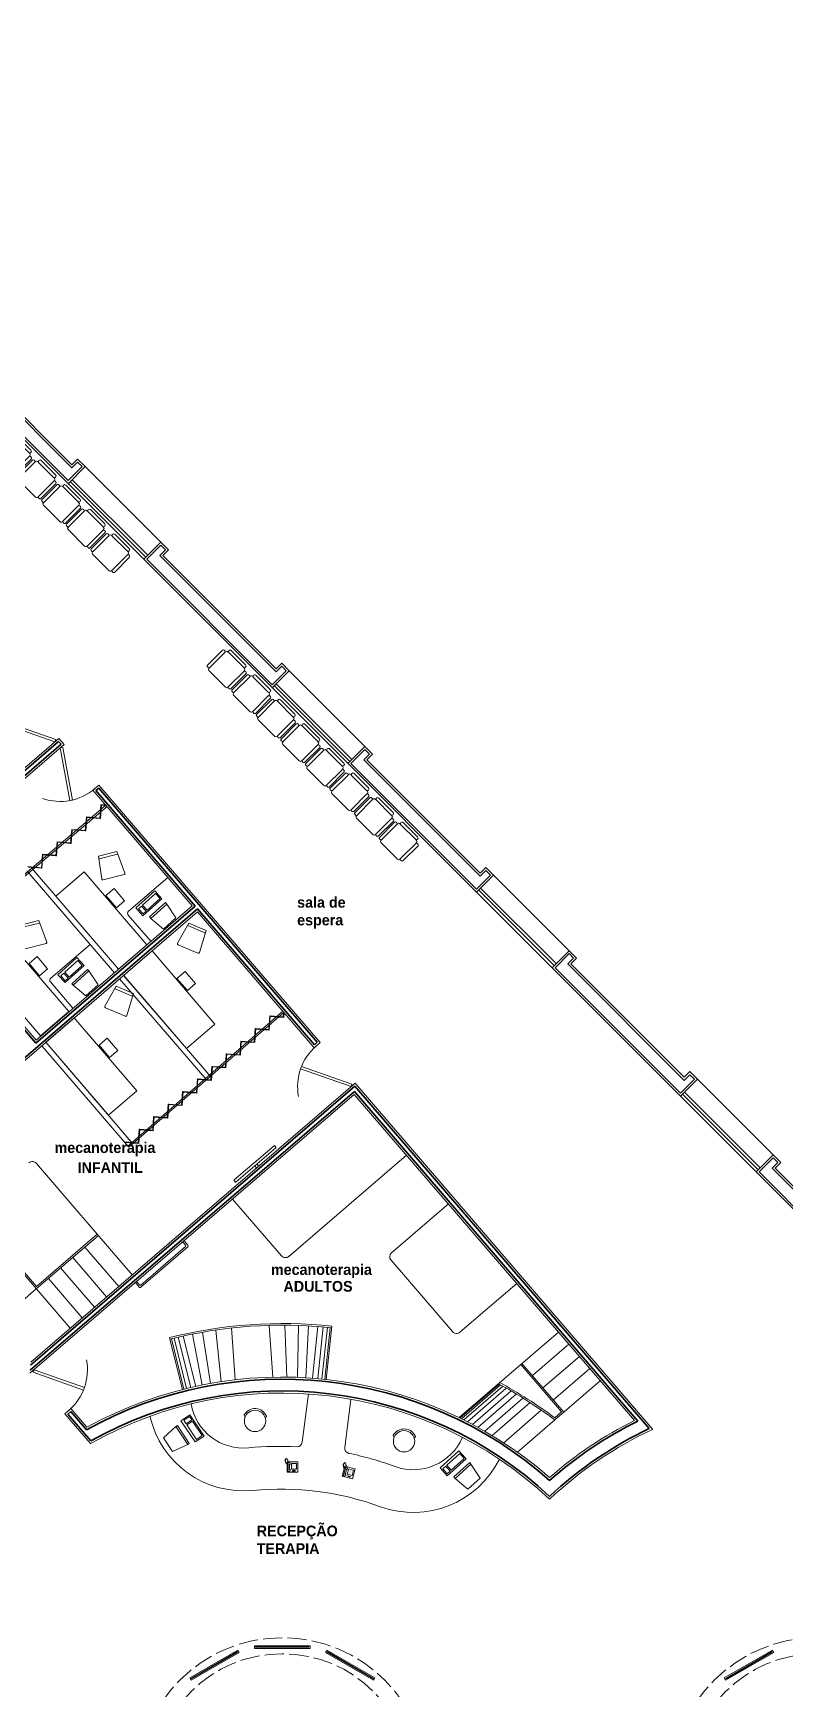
# Model space of a CAD drawing. Header units: millimetres. Extents: x 204 to 540, y 123 to 306.
# Drawn here: x 225.13 to 239.19, y 149.52 to 180.48 of the extents above; entities that cross this region are included whole.
import ezdxf

# ---------------------------------------------------------------- set-up
doc = ezdxf.new("R2010")
doc.units = ezdxf.units.MM
doc.header["$LTSCALE"] = 0.03
doc.linetypes.add('ACAD_ISO02W100', pattern=[15, 12, -3])
for name, color, linetype, lineweight in [('butacas', 33, 'Continuous', 0), ('Detalles de pisos', 40, 'Continuous', 0), ('Muebles', 200, 'Continuous', 0), ('mueblesmadera', 42, 'Continuous', 0), ('Muro carga', 150, 'Continuous', 35), ('Muros', 254, 'Continuous', 0), ('Proyeccion Trabes', 7, 'ACAD_ISO02W100', 0), ('Puertas', 22, 'Continuous', 0), ('sillonlobbie', 202, 'Continuous', 0), ('Ventanas', 121, 'Continuous', 0)]:
    doc.layers.add(name, color=color, linetype=linetype, lineweight=lineweight)
doc.styles.get("Standard").update_dxf_attribs({"font": ''})
doc.styles.get('Standard').set_extended_font_data('Copperplate Gothic Bold', bold=True)

# ---------------------------------------------------------------- blocks, each defined once
blk = doc.blocks.new('RECTANG')
for p, q in [((1, 1), (0, 1)), ((0, 1), (0, 0)), ((1, 0), (1, 1)), ((0, 0), (1, 0))]:
    blk.add_line(p, q)
blk = doc.blocks.new('KEYBOARD', base_point=(60, 294))
for p, xscale, yscale, zscale in [((60, 294), 19, 8, 19), ((61, 295), 13, 5, 13), ((75, 295), 3, 5, 3)]:
    blk.add_blockref('RECTANG', p, dxfattribs=dict(xscale=xscale, yscale=yscale, zscale=zscale))
blk = doc.blocks.new('FNPHONE')
for p, q in [((-9.102528, 0.223208), (-9.702528, 0.023208)), ((-8.902528, 0.623208), (-9.502528, 0.423208)), ((-8.702528, 1.023208), (-9.302528, 0.823208)), ((-8.502528, 1.423208), (-9.102528, 1.223208)), ((-8.302528, 1.823208), (-8.902528, 1.623208)), ((-7.14169, 0.561087), (-7.502528, -0.576792)), ((-7.287295, 6.539472), (-7.287295, 1.539472)), ((-6.287295, 6.539472), (-6.287295, 1.539472)), ((-3.872666, 4.847341), (-3.872666, 4.847341)), ((-3.872666, 3.909841), (-3.872666, 3.909841)), ((-3.872666, 2.972341), (-3.872666, 2.972341)), ((-3.872666, 2.034841), (-3.872666, 2.034841)), ((-2.935166, 4.847341), (-2.935166, 4.847341)), ((-2.935166, 3.909841), (-2.935166, 3.909841)), ((-2.935166, 2.972341), (-2.935166, 2.972341)), ((-2.935166, 2.034841), (-2.935166, 2.034841)), ((-1.997666, 4.847341), (-1.997666, 4.847341)), ((-1.997666, 3.909841), (-1.997666, 3.909841)), ((-1.997666, 2.972341), (-1.997666, 2.972341)), ((-1.997666, 2.034841), (-1.997666, 2.034841)), ((-9.302528, -0.176792), (-9.902528, -0.376792)), ((-9.302528, -0.576792), (-9.902528, -0.776792)), ((-9.302528, -0.976792), (-9.902528, -1.176792)), ((-9.302528, -1.376792), (-9.902528, -1.576792)), ((-9.102528, -1.776792), (-9.702528, -1.976792)), ((-8.902528, -2.176792), (-9.502528, -2.376792)), ((-8.431886, -2.461597), (-9.031886, -2.661597)), ((-7.902528, -1.976792), (-8.502528, -2.176792)), ((-7.702528, -1.576792), (-8.302528, -1.776792)), ((-7.502528, -1.176792), (-8.102528, -1.376792)), ((-7.302528, -0.776792), (-7.902528, -0.976792))]:
    blk.add_line(p, q)
for centre, start, end in [((-6.787295, 6.539472), 298.491464, 241.508536), ((-6.787295, 1.539472), 118.491464, 61.508536)]:
    blk.add_arc(centre, 1.048157, start, end)
for p, xscale, yscale, zscale in [((-8.205282, 0), 8.205282, 8.104073, 8.205282), ((-4.810166, 1.253591), 3.75, 4.375, 3.75), ((-4.028916, 6.722341), 2.03125, 0.46875, 2.03125)]:
    blk.add_blockref('RECTANG', p, dxfattribs=dict(xscale=xscale, yscale=yscale, zscale=zscale))
blk = doc.blocks.new('A$C43936B37')
at = {"layer": 'butacas'}
for p, q in [((0, 0.11), (0, 0.51)), ((0.02, 0.53), (0.04, 0.53)), ((0.06, 0.51), (0.06, 0.53)), ((0.06, 0.11), (0.06, 0.51)), ((0.09, 0.56), (0.53, 0.56)), ((0.56, 0.51), (0.56, 0.53)), ((0.56, 0.51), (0.56, 0.11)), ((0.58, 0.53), (0.6, 0.53)), ((0.62, 0.51), (0.62, 0.11)), ((0.65, 0.11), (0.65, 0.51)), ((0.67, 0.53), (0.69, 0.53)), ((0.71, 0.51), (0.71, 0.53)), ((0.71, 0.11), (0.71, 0.51)), ((0.74, 0.56), (1.18, 0.56)), ((1.21, 0.51), (1.21, 0.53)), ((1.21, 0.51), (1.21, 0.11)), ((1.23, 0.53), (1.25, 0.53)), ((1.27, 0.51), (1.27, 0.11)), ((1.3, 0.11), (1.3, 0.51)), ((1.32, 0.53), (1.34, 0.53)), ((1.36, 0.51), (1.36, 0.53)), ((1.36, 0.11), (1.36, 0.51)), ((1.39, 0.56), (1.83, 0.56)), ((1.86, 0.51), (1.86, 0.53)), ((1.86, 0.51), (1.86, 0.11)), ((1.88, 0.53), (1.9, 0.53)), ((1.92, 0.51), (1.92, 0.11)), ((1.95, 0.11), (1.95, 0.51)), ((1.97, 0.53), (1.99, 0.53)), ((2.01, 0.51), (2.01, 0.53)), ((2.01, 0.11), (2.01, 0.51)), ((2.04, 0.56), (2.48, 0.56)), ((2.51, 0.51), (2.51, 0.53)), ((2.51, 0.51), (2.51, 0.11)), ((2.53, 0.53), (2.55, 0.53)), ((2.57, 0.51), (2.57, 0.11)), ((2.6, 0.11), (2.6, 0.51)), ((2.62, 0.53), (2.64, 0.53)), ((2.66, 0.51), (2.66, 0.53)), ((2.66, 0.11), (2.66, 0.51)), ((2.69, 0.56), (3.13, 0.56)), ((3.16, 0.51), (3.16, 0.53)), ((3.16, 0.51), (3.16, 0.11)), ((3.18, 0.53), (3.2, 0.53)), ((3.22, 0.51), (3.22, 0.11)), ((3.25, 0.11), (3.25, 0.51)), ((3.27, 0.53), (3.29, 0.53)), ((3.31, 0.51), (3.31, 0.53)), ((3.31, 0.11), (3.31, 0.51)), ((3.34, 0.56), (3.78, 0.56)), ((3.81, 0.51), (3.81, 0.53)), ((3.81, 0.51), (3.81, 0.11)), ((3.83, 0.53), (3.85, 0.53)), ((3.87, 0.51), (3.87, 0.11)), ((3.9, 0.11), (3.9, 0.51)), ((3.92, 0.53), (3.94, 0.53)), ((3.96, 0.51), (3.96, 0.53)), ((3.96, 0.11), (3.96, 0.51)), ((3.99, 0.56), (4.43, 0.56)), ((4.46, 0.51), (4.46, 0.53)), ((4.46, 0.51), (4.46, 0.11)), ((4.48, 0.53), (4.5, 0.53)), ((4.52, 0.51), (4.52, 0.11)), ((4.55, 0.11), (4.55, 0.51)), ((4.57, 0.53), (4.59, 0.53)), ((4.61, 0.51), (4.61, 0.53)), ((4.61, 0.11), (4.61, 0.51)), ((4.64, 0.56), (5.08, 0.56)), ((5.11, 0.51), (5.11, 0.53)), ((5.11, 0.51), (5.11, 0.11)), ((5.13, 0.53), (5.15, 0.53)), ((5.17, 0.51), (5.17, 0.11)), ((0.02, 0.09), (0.04, 0.09)), ((0.06, 0.09), (0.06, 0.11)), ((0.09, 0.06), (0.12, 0.06)), ((0.09, 0.03), (0.09, 0.03)), ((0.5, 0.06), (0.12, 0.06)), ((0.5, 0.06), (0.53, 0.06)), ((0.53, 0.03), (0.53, 0.03)), ((0.56, 0.09), (0.56, 0.11)), ((0.58, 0.09), (0.6, 0.09)), ((0.67, 0.09), (0.69, 0.09)), ((0.71, 0.09), (0.71, 0.11)), ((0.74, 0.06), (0.77, 0.06)), ((0.74, 0.03), (0.74, 0.03)), ((1.15, 0.06), (0.77, 0.06)), ((1.15, 0.06), (1.18, 0.06)), ((1.18, 0.03), (1.18, 0.03)), ((1.21, 0.09), (1.21, 0.11)), ((1.23, 0.09), (1.25, 0.09)), ((1.32, 0.09), (1.34, 0.09)), ((1.36, 0.09), (1.36, 0.11)), ((1.39, 0.06), (1.42, 0.06)), ((1.39, 0.03), (1.39, 0.03)), ((1.8, 0.06), (1.42, 0.06)), ((1.8, 0.06), (1.83, 0.06)), ((1.83, 0.03), (1.83, 0.03)), ((1.86, 0.09), (1.86, 0.11)), ((1.88, 0.09), (1.9, 0.09)), ((1.97, 0.09), (1.99, 0.09)), ((2.01, 0.09), (2.01, 0.11)), ((2.04, 0.06), (2.07, 0.06)), ((2.04, 0.03), (2.04, 0.03)), ((2.45, 0.06), (2.07, 0.06)), ((2.45, 0.06), (2.48, 0.06)), ((2.48, 0.03), (2.48, 0.03)), ((2.51, 0.09), (2.51, 0.11)), ((2.53, 0.09), (2.55, 0.09)), ((2.62, 0.09), (2.64, 0.09)), ((2.66, 0.09), (2.66, 0.11)), ((2.69, 0.06), (2.72, 0.06)), ((2.69, 0.03), (2.69, 0.03)), ((3.1, 0.06), (2.72, 0.06)), ((3.1, 0.06), (3.13, 0.06)), ((3.13, 0.03), (3.13, 0.03)), ((3.16, 0.09), (3.16, 0.11)), ((3.18, 0.09), (3.2, 0.09)), ((3.27, 0.09), (3.29, 0.09)), ((3.31, 0.09), (3.31, 0.11)), ((3.34, 0.06), (3.37, 0.06)), ((3.34, 0.03), (3.34, 0.03)), ((3.75, 0.06), (3.37, 0.06)), ((3.75, 0.06), (3.78, 0.06)), ((3.78, 0.03), (3.78, 0.03)), ((3.81, 0.09), (3.81, 0.11)), ((3.83, 0.09), (3.85, 0.09)), ((3.92, 0.09), (3.94, 0.09)), ((3.96, 0.09), (3.96, 0.11)), ((3.99, 0.06), (4.02, 0.06)), ((3.99, 0.03), (3.99, 0.03)), ((4.4, 0.06), (4.02, 0.06)), ((4.4, 0.06), (4.43, 0.06)), ((4.43, 0.03), (4.43, 0.03)), ((4.46, 0.09), (4.46, 0.11)), ((4.48, 0.09), (4.5, 0.09)), ((4.57, 0.09), (4.59, 0.09)), ((4.61, 0.09), (4.61, 0.11)), ((4.64, 0.06), (4.67, 0.06)), ((4.64, 0.03), (4.64, 0.03)), ((5.05, 0.06), (4.67, 0.06)), ((5.05, 0.06), (5.08, 0.06)), ((5.08, 0.03), (5.08, 0.03)), ((5.11, 0.09), (5.11, 0.11)), ((5.13, 0.09), (5.15, 0.09)), ((0.5, 0), (0.12, 0)), ((1.15, 0), (0.77, 0)), ((1.8, 0), (1.42, 0)), ((2.45, 0), (2.07, 0)), ((3.1, 0), (2.72, 0)), ((3.75, 0), (3.37, 0)), ((4.4, 0), (4.02, 0)), ((5.05, 0), (4.67, 0))]:
    blk.add_line(p, q, dxfattribs=at)
for centre, radius, start, end in [((0.02, 0.51), 0.02, 90, 180), ((0.04, 0.51), 0.02, 0, 90), ((0.09, 0.53), 0.03, 90, 180), ((0.53, 0.53), 0.03, 0, 90), ((0.58, 0.51), 0.02, 90, 180), ((0.6, 0.51), 0.02, 360, 90), ((0.67, 0.51), 0.02, 90, 180), ((0.69, 0.51), 0.02, 0, 90), ((0.74, 0.53), 0.03, 90, 180), ((1.18, 0.53), 0.03, 0, 90), ((1.23, 0.51), 0.02, 90, 180), ((1.25, 0.51), 0.02, 360, 90), ((1.32, 0.51), 0.02, 90, 180), ((1.34, 0.51), 0.02, 0, 90), ((1.39, 0.53), 0.03, 90, 180), ((1.83, 0.53), 0.03, 0, 90), ((1.88, 0.51), 0.02, 90, 180), ((1.9, 0.51), 0.02, 360, 90), ((1.97, 0.51), 0.02, 90, 180), ((1.99, 0.51), 0.02, 0, 90), ((2.04, 0.53), 0.03, 90, 180), ((2.48, 0.53), 0.03, 0, 90), ((2.53, 0.51), 0.02, 90, 180), ((2.55, 0.51), 0.02, 360, 90), ((2.62, 0.51), 0.02, 90, 180), ((2.64, 0.51), 0.02, 0, 90), ((2.69, 0.53), 0.03, 90, 180), ((3.13, 0.53), 0.03, 0, 90), ((3.18, 0.51), 0.02, 90, 180), ((3.2, 0.51), 0.02, 360, 90), ((3.27, 0.51), 0.02, 90, 180), ((3.29, 0.51), 0.02, 0, 90), ((3.34, 0.53), 0.03, 90, 180), ((3.78, 0.53), 0.03, 0, 90), ((3.83, 0.51), 0.02, 90, 180), ((3.85, 0.51), 0.02, 360, 90), ((3.92, 0.51), 0.02, 90, 180), ((3.94, 0.51), 0.02, 0, 90), ((3.99, 0.53), 0.03, 90, 180), ((4.43, 0.53), 0.03, 0, 90), ((4.48, 0.51), 0.02, 90, 180), ((4.5, 0.51), 0.02, 360, 90), ((4.57, 0.51), 0.02, 90, 180), ((4.59, 0.51), 0.02, 0, 90), ((4.64, 0.53), 0.03, 90, 180), ((5.08, 0.53), 0.03, 0, 90), ((5.13, 0.51), 0.02, 90, 180), ((5.15, 0.51), 0.02, 360, 90), ((0.02, 0.11), 0.02, 180, 270), ((0.04, 0.11), 0.02, 270, 0), ((0.09, 0.09), 0.03, 180, 270), ((0.12, 0.03), 0.03, 90, 180), ((0.12, 0.03), 0.03, 180, 270), ((0.5, 0.03), 0.03, 360, 90), ((0.5, 0.03), 0.03, 270, 0), ((0.53, 0.09), 0.03, 270, 0), ((0.58, 0.11), 0.02, 180, 270), ((0.6, 0.11), 0.02, 270, 360), ((0.67, 0.11), 0.02, 180, 270), ((0.69, 0.11), 0.02, 270, 0), ((0.74, 0.09), 0.03, 180, 270), ((0.77, 0.03), 0.03, 90, 180), ((0.77, 0.03), 0.03, 180, 270), ((1.15, 0.03), 0.03, 360, 90), ((1.15, 0.03), 0.03, 270, 0), ((1.18, 0.09), 0.03, 270, 0), ((1.23, 0.11), 0.02, 180, 270), ((1.25, 0.11), 0.02, 270, 360), ((1.32, 0.11), 0.02, 180, 270), ((1.34, 0.11), 0.02, 270, 0), ((1.39, 0.09), 0.03, 180, 270), ((1.42, 0.03), 0.03, 90, 180), ((1.42, 0.03), 0.03, 180, 270), ((1.8, 0.03), 0.03, 360, 90), ((1.8, 0.03), 0.03, 270, 0), ((1.83, 0.09), 0.03, 270, 0), ((1.88, 0.11), 0.02, 180, 270), ((1.9, 0.11), 0.02, 270, 360), ((1.97, 0.11), 0.02, 180, 270), ((1.99, 0.11), 0.02, 270, 0), ((2.04, 0.09), 0.03, 180, 270), ((2.07, 0.03), 0.03, 90, 180), ((2.07, 0.03), 0.03, 180, 270), ((2.45, 0.03), 0.03, 360, 90), ((2.45, 0.03), 0.03, 270, 0), ((2.48, 0.09), 0.03, 270, 0), ((2.53, 0.11), 0.02, 180, 270), ((2.55, 0.11), 0.02, 270, 360), ((2.62, 0.11), 0.02, 180, 270), ((2.64, 0.11), 0.02, 270, 0), ((2.69, 0.09), 0.03, 180, 270), ((2.72, 0.03), 0.03, 90, 180), ((2.72, 0.03), 0.03, 180, 270), ((3.1, 0.03), 0.03, 360, 90), ((3.1, 0.03), 0.03, 270, 0), ((3.13, 0.09), 0.03, 270, 0), ((3.18, 0.11), 0.02, 180, 270), ((3.2, 0.11), 0.02, 270, 360), ((3.27, 0.11), 0.02, 180, 270), ((3.29, 0.11), 0.02, 270, 0), ((3.34, 0.09), 0.03, 180, 270), ((3.37, 0.03), 0.03, 90, 180), ((3.37, 0.03), 0.03, 180, 270), ((3.75, 0.03), 0.03, 360, 90), ((3.75, 0.03), 0.03, 270, 0), ((3.78, 0.09), 0.03, 270, 0), ((3.83, 0.11), 0.02, 180, 270), ((3.85, 0.11), 0.02, 270, 360), ((3.92, 0.11), 0.02, 180, 270), ((3.94, 0.11), 0.02, 270, 0), ((3.99, 0.09), 0.03, 180, 270), ((4.02, 0.03), 0.03, 90, 180), ((4.02, 0.03), 0.03, 180, 270), ((4.4, 0.03), 0.03, 360, 90), ((4.4, 0.03), 0.03, 270, 0), ((4.43, 0.09), 0.03, 270, 0), ((4.48, 0.11), 0.02, 180, 270), ((4.5, 0.11), 0.02, 270, 360), ((4.57, 0.11), 0.02, 180, 270), ((4.59, 0.11), 0.02, 270, 0), ((4.64, 0.09), 0.03, 180, 270), ((4.67, 0.03), 0.03, 90, 180), ((4.67, 0.03), 0.03, 180, 270), ((5.05, 0.03), 0.03, 360, 90), ((5.05, 0.03), 0.03, 270, 0), ((5.08, 0.09), 0.03, 270, 0), ((5.13, 0.11), 0.02, 180, 270), ((5.15, 0.11), 0.02, 270, 360)]:
    blk.add_arc(centre, radius, start, end, dxfattribs=at)
blk = doc.blocks.new('A$C45897303')
for p, q in [((0, 0.02), (0, 0.425)), ((0.022, 0.445), (0.45, 0.398)), ((0.4, 0.048), (0.4, 0.398)), ((0.45, 0.048), (0.45, 0.398)), ((0.022, 0), (0.45, 0.048))]:
    blk.add_line(p, q)
for centre, start, end in [((0.02, 0.425), 83.6598, 180), ((0.02, 0.02), 180, 276.3402)]:
    blk.add_arc(centre, 0.02, start, end)
blk = doc.blocks.new('A$C26E91166')
at = {"layer": 'Muebles', "ltscale": 0.05}
for p, q in [((1.415, 0.718), (1.26, 0.845)), ((1.224, 0.486), (1.07, 0.613))]:
    blk.add_line(p, q, dxfattribs=at)
at = {"layer": 'sillonlobbie'}
for p, q in [((1.141, 1.836), (0, 0.444)), ((1.141, 1.836), (1.683, 1.392)), ((1.683, 1.392), (0.541, 0)), ((1.26, 0.845), (1.07, 0.613)), ((1.415, 0.718), (1.224, 0.486)), ((0, 0.444), (0.541, 0))]:
    blk.add_line(p, q, dxfattribs=at)

msp = doc.modelspace()

# ---------------------------------------------------------------- linework, layer by layer
at = {"layer": 'Detalles de pisos', "ltscale": 0.05}
for p, q in [((226.399, 166.057), (226.378, 165.795)), ((226.408, 166.047), (226.387, 165.794)), ((226.399, 166.057), (226.487, 166.05)), ((226.408, 166.047), (226.496, 166.039)), ((226.125, 165.825), (226.104, 165.563)), ((226.135, 165.815), (226.114, 165.562)), ((226.125, 165.825), (226.388, 165.804)), ((226.135, 165.815), (226.387, 165.794)), ((226.387, 165.794), (226.378, 165.795)), ((226.387, 165.794), (226.388, 165.804)), ((225.578, 165.361), (225.556, 165.099)), ((225.587, 165.351), (225.566, 165.098)), ((225.578, 165.361), (225.841, 165.34)), ((225.587, 165.351), (225.84, 165.33)), ((225.852, 165.593), (225.83, 165.331)), ((225.861, 165.583), (225.84, 165.33)), ((225.852, 165.593), (226.115, 165.572)), ((225.861, 165.583), (226.114, 165.562)), ((226.114, 165.562), (226.104, 165.563)), ((226.114, 165.562), (226.115, 165.572)), ((225.304, 165.129), (225.283, 164.867)), ((225.313, 165.119), (225.293, 164.866)), ((225.304, 165.129), (225.567, 165.108)), ((225.313, 165.119), (225.566, 165.098)), ((225.566, 165.098), (225.556, 165.099)), ((225.566, 165.098), (225.567, 165.108)), ((225.84, 165.33), (225.83, 165.331)), ((225.84, 165.33), (225.841, 165.34)), ((225.031, 164.897), (225.293, 164.876)), ((225.04, 164.887), (225.293, 164.866)), ((225.293, 164.866), (225.283, 164.867)), ((225.293, 164.866), (225.293, 164.876)), ((229.538, 161.85), (229.556, 162.103)), ((229.547, 161.839), (229.566, 162.102)), ((229.556, 162.103), (229.555, 162.093)), ((229.818, 162.075), (229.555, 162.093)), ((229.556, 162.103), (229.566, 162.102)), ((229.809, 162.085), (229.556, 162.103)), ((229.809, 162.085), (229.815, 162.173)), ((229.818, 162.075), (229.824, 162.163)), ((228.996, 161.379), (229.014, 161.632)), ((229.006, 161.368), (229.024, 161.631)), ((229.014, 161.632), (229.013, 161.622)), ((229.014, 161.632), (229.024, 161.631)), ((229.267, 161.614), (229.014, 161.632)), ((229.267, 161.614), (229.285, 161.867)), ((229.276, 161.604), (229.295, 161.867)), ((229.285, 161.867), (229.284, 161.857)), ((229.547, 161.839), (229.284, 161.857)), ((229.285, 161.867), (229.295, 161.867)), ((229.538, 161.85), (229.285, 161.867)), ((228.726, 161.144), (228.743, 161.397)), ((228.735, 161.133), (228.753, 161.396)), ((228.743, 161.397), (228.753, 161.396)), ((228.996, 161.379), (228.743, 161.397)), ((228.743, 161.397), (228.743, 161.387)), ((229.006, 161.368), (228.743, 161.387)), ((229.276, 161.604), (229.013, 161.622)), ((228.455, 160.908), (228.472, 161.161)), ((228.464, 160.897), (228.482, 161.161)), ((228.472, 161.161), (228.482, 161.161)), ((228.726, 161.144), (228.472, 161.161)), ((228.472, 161.161), (228.472, 161.151)), ((228.735, 161.133), (228.472, 161.151)), ((228.184, 160.673), (228.202, 160.926)), ((228.193, 160.662), (228.212, 160.925)), ((228.202, 160.926), (228.201, 160.916)), ((228.464, 160.897), (228.201, 160.916)), ((228.202, 160.926), (228.212, 160.925)), ((228.455, 160.908), (228.202, 160.926)), ((227.637, 160.202), (227.655, 160.455)), ((227.647, 160.192), (227.665, 160.455)), ((227.655, 160.455), (227.654, 160.445)), ((227.917, 160.427), (227.654, 160.445)), ((227.655, 160.455), (227.665, 160.455)), ((227.908, 160.438), (227.655, 160.455)), ((227.908, 160.438), (227.926, 160.691)), ((227.917, 160.427), (227.936, 160.69)), ((227.926, 160.691), (227.936, 160.69)), ((227.931, 160.69), (227.93, 160.68)), ((228.193, 160.662), (227.93, 160.68)), ((228.184, 160.673), (227.931, 160.69)), ((227.367, 159.967), (227.384, 160.22)), ((227.376, 159.956), (227.394, 160.219)), ((227.384, 160.22), (227.394, 160.219)), ((227.384, 160.22), (227.384, 160.21)), ((227.637, 160.202), (227.384, 160.22)), ((227.647, 160.192), (227.384, 160.21)), ((227.096, 159.731), (227.113, 159.985)), ((227.105, 159.721), (227.123, 159.984)), ((227.113, 159.985), (227.123, 159.984)), ((227.367, 159.967), (227.113, 159.985)), ((227.113, 159.985), (227.113, 159.975)), ((227.376, 159.956), (227.113, 159.975)), ((226.843, 159.749), (226.842, 159.739)), ((227.105, 159.721), (226.842, 159.739)), ((227.096, 159.731), (226.843, 159.749))]:
    msp.add_line(p, q, dxfattribs=at)
at = {"layer": 'Muebles', "ltscale": 0.05}
for p, q in [((225.552, 164.344), (226.083, 164.8)), ((227.255, 163.434), (226.083, 164.8)), ((226.643, 164.485), (226.492, 164.354)), ((226.839, 164.257), (226.643, 164.485)), ((226.724, 162.978), (225.552, 164.344)), ((226.687, 164.127), (226.492, 164.354)), ((226.839, 164.257), (226.687, 164.127)), ((225.798, 162.185), (224.625, 163.551)), ((225.205, 163.213), (225.054, 163.083)), ((225.401, 162.985), (225.205, 163.213)), ((226.724, 162.978), (227.255, 163.434)), ((225.267, 161.729), (224.094, 163.095)), ((225.249, 162.855), (225.054, 163.083)), ((225.401, 162.985), (225.249, 162.855)), ((225.267, 161.729), (225.798, 162.185)), ((229.915, 157.608), (232.115, 159.498)), ((226.33, 158.02), (225.191, 159.347)), ((229.774, 157.618), (228.862, 158.68)), ((233.113, 156.189), (234.175, 157.102))]:
    msp.add_line(p, q, dxfattribs=at)
at = {"layer": 'Muebles', "linetype": 'ByBlock', "ltscale": 0.03}
for p, q in [((227.307, 163.955), (227.605, 164.223)), ((227.629, 164.196), (227.331, 163.928)), ((227.605, 164.223), (227.629, 164.196)), ((227.629, 164.196), (227.801, 163.936)), ((227.331, 163.928), (227.307, 163.955)), ((227.571, 163.729), (227.331, 163.928)), ((227.801, 163.936), (227.571, 163.729)), ((225.852, 162.704), (226.149, 162.972)), ((226.173, 162.945), (225.876, 162.677)), ((226.149, 162.972), (226.173, 162.945)), ((226.173, 162.945), (226.345, 162.684)), ((225.876, 162.677), (225.852, 162.704)), ((226.116, 162.478), (225.876, 162.677)), ((226.345, 162.684), (226.116, 162.478)), ((227.801, 154.426), (227.569, 154.216)), ((227.569, 154.216), (227.739, 153.959)), ((227.83, 154.445), (227.801, 154.426)), ((227.801, 154.426), (228.022, 154.091)), ((228.051, 154.111), (227.83, 154.445)), ((227.739, 153.959), (228.022, 154.091)), ((228.022, 154.091), (228.051, 154.111)), ((232.998, 153.482), (233.296, 153.75)), ((233.32, 153.723), (233.022, 153.455)), ((233.296, 153.75), (233.32, 153.723)), ((233.32, 153.723), (233.492, 153.462)), ((233.022, 153.455), (232.998, 153.482)), ((233.262, 153.256), (233.022, 153.455)), ((233.492, 153.462), (233.262, 153.256))]:
    msp.add_line(p, q, dxfattribs=at)
at = {"layer": 'Muebles'}
for p, q in [((231.835, 157.676), (232.897, 158.588)), ((232.972, 156.2), (231.824, 157.535))]:
    msp.add_line(p, q, dxfattribs=at)
at = {"layer": 'Muebles', "linetype": 'ByBlock', "ltscale": 0.03}
for centre in [(229.281, 154.531), (232.068, 154.15)]:
    msp.add_circle(centre, 0.2, dxfattribs=at)
at = {"layer": 'Muebles', "ltscale": 0.05}
for centre, start, end in [((225.115, 159.282), 40.6422, 130.6422), ((233.048, 156.265), 220.684, 310.684)]:
    msp.add_arc(centre, 0.1, start, end, dxfattribs=at)
at = {"layer": 'Muebles'}
for centre, start, end in [((229.85, 157.684), 220.684, 310.684), ((231.9, 157.6), 130.684, 220.684)]:
    msp.add_arc(centre, 0.1, start, end, dxfattribs=at)
at = {"layer": 'Muebles', "linetype": 'ByBlock', "ltscale": 0.03}
for centre, radius, start, end in [((229.093, 154.635), 0.015, 151.1855, 331.1855), ((229.281, 154.531), 0.23, 22.7285, 151.1855), ((229.479, 154.614), 0.015, 202.7285, 22.7285), ((231.88, 154.254), 0.015, 151.1855, 331.1855), ((232.068, 154.15), 0.23, 22.7285, 151.1855), ((232.266, 154.233), 0.015, 202.7285, 22.7285)]:
    msp.add_arc(centre, radius, start, end, dxfattribs=at)
at = {"layer": 'mueblesmadera', "ltscale": 0.05}
for p, q in [((226.65, 162.911), (225.02, 164.81)), ((226.726, 162.976), (225.096, 164.875)), ((226.748, 162.797), (228.376, 160.9)), ((226.824, 162.862), (228.452, 160.965)), ((225.292, 161.546), (226.92, 159.649)), ((225.368, 161.611), (226.996, 159.714)), ((229.65, 159.675), (229.67, 159.652)), ((229.278, 159.302), (229.311, 159.264)), ((229.316, 159.335), (229.349, 159.297)), ((229.316, 159.335), (229.349, 159.297)), ((228.892, 159.023), (228.912, 159)), ((225.189, 157), (224.457, 156.364)), ((227.678, 156.087), (227.924, 155.118)), ((227.715, 156.066), (227.95, 155.124)), ((227.767, 156.078), (228.001, 155.137)), ((227.842, 156.096), (228.077, 155.155)), ((227.938, 156.118), (228.173, 155.177)), ((228.109, 156.154), (228.294, 155.202)), ((228.297, 156.19), (228.449, 155.231)), ((228.545, 156.23), (228.647, 155.264)), ((228.84, 156.268), (228.908, 155.299)), ((229.544, 156.317), (229.612, 155.349)), ((229.841, 156.321), (229.875, 155.35)), ((230.093, 156.316), (230.076, 155.346)), ((230.283, 156.307), (230.233, 155.338)), ((230.458, 156.295), (230.357, 155.33)), ((230.556, 156.287), (230.455, 155.322)), ((230.633, 156.279), (230.532, 155.315)), ((230.686, 156.274), (230.585, 155.309)), ((230.611, 155.306), (230.719, 156.301)), ((233.097, 154.593), (234.957, 156.192)), ((234.47, 155.378), (235.152, 155.964)), ((234.666, 155.15), (235.348, 155.737)), ((234.861, 154.923), (235.544, 155.509)), ((233.845, 155.22), (233.114, 154.584)), ((233.873, 155.204), (233.143, 154.57)), ((233.916, 155.181), (233.188, 154.548)), ((233.98, 155.145), (233.255, 154.514)), ((234.888, 154.55), (235.739, 155.282)), ((230.165, 154.135), (230.279, 155.035)), ((230.958, 154.034), (231.073, 154.937)), ((234.073, 155.091), (233.351, 154.464)), ((234.169, 155.034), (233.45, 154.41)), ((234.293, 154.958), (233.578, 154.338)), ((234.428, 154.872), (233.719, 154.255)), ((234.636, 154.732), (233.933, 154.12)), ((234.888, 154.55), (234.191, 153.944)), ((234.886, 154.588), (235.014, 154.698))]:
    msp.add_line(p, q, dxfattribs=at)
at = {"layer": 'mueblesmadera'}
for p, q in [((226.914, 164.061), (227.649, 164.693)), ((227.329, 163.501), (226.909, 163.991)), ((225.459, 162.81), (226.194, 163.442)), ((225.874, 162.25), (225.454, 162.74)), ((228.893, 159.037), (229.636, 159.676)), ((228.926, 158.999), (229.669, 159.638)), ((225.822, 156.265), (223.964, 158.426)), ((225.193, 157.042), (223.987, 158.445)), ((225.189, 157), (226.35, 157.998)), ((225.193, 157.042), (226.33, 158.02)), ((226.982, 157.262), (226.33, 158.02)), ((226.732, 157.047), (226.099, 157.782)), ((227.142, 157.03), (228.021, 157.786)), ((227.145, 157.072), (227.979, 157.789)), ((227.981, 157.818), (227.929, 157.878)), ((228.023, 157.814), (227.952, 157.898)), ((226.277, 156.656), (225.644, 157.391)), ((226.504, 156.851), (225.872, 157.587)), ((226.049, 156.46), (225.417, 157.196)), ((227.113, 157.032), (227.042, 157.116)), ((227.117, 157.075), (227.065, 157.135)), ((235.014, 154.698), (234.252, 155.586)), ((235.057, 154.695), (234.274, 155.605))]:
    msp.add_line(p, q, dxfattribs=at)
for centre, radius, start, end in [((226.947, 164.023), 0.05, 130.684, 220.6422), ((225.492, 162.772), 0.05, 130.684, 220.6422), ((229.662, 159.645), 0.01, 310.684, 40.684), ((228.919, 159.006), 0.01, 220.684, 310.684), ((227.966, 157.805), 0.02, 310.684, 40.684), ((228.008, 157.801), 0.02, 310.684, 40.684), ((227.129, 157.045), 0.02, 220.684, 310.684), ((227.132, 157.088), 0.02, 220.684, 310.684), ((229.79, 147.764), 8.587, 83.7895, 104.2377), ((229.79, 147.764), 8.557, 83.7895, 104.2377), ((229.79, 147.764), 8.487, 53.0887, 61.5514), ((229.79, 147.764), 8.517, 53.251, 61.5514), ((229.758, 147.768), 6.287, 87.2392, 95.4328), ((230.065, 154.148), 0.1, 267.2392, 352.7493), ((231.057, 154.021), 0.1, 172.7493, 258.2595), ((229.758, 147.768), 6.287, 70.0658, 78.2595), ((232.242, 154.618), 1.8, 250.0658, 333.4496), ((229.758, 147.768), 5.487, 70.0658, 95.4328)]:
    msp.add_arc(centre, radius, start, end, dxfattribs=at)
at = {"layer": 'mueblesmadera', "ltscale": 0.05}
for centre, radius, start, end in [((229.643, 159.668), 0.01, 40.684, 130.684), ((229.643, 159.668), 0.01, 40.684, 130.684), ((228.9, 159.029), 0.01, 130.684, 220.684), ((229.068, 155.022), 1, 190.0293, 275.4328), ((229.068, 155.022), 1.8, 193.0037, 275.4328), ((232.242, 154.618), 1, 250.0658, 336.7968)]:
    msp.add_arc(centre, radius, start, end, dxfattribs=at)
at = {"layer": 'Muro carga'}
for p, q in [((223.438, 174.461), (225.785, 172.114)), ((223.678, 174.532), (225.856, 172.354)), ((226.047, 172.375), (225.785, 172.114)), ((225.962, 172.46), (225.856, 172.354)), ((225.962, 172.46), (226.047, 172.375)), ((227.518, 170.905), (227.256, 170.643)), ((227.256, 170.643), (229.604, 168.295)), ((227.603, 170.82), (227.497, 170.714)), ((227.497, 170.714), (229.674, 168.536)), ((227.518, 170.905), (227.603, 170.82)), ((229.865, 168.557), (229.604, 168.295)), ((229.781, 168.642), (229.674, 168.536)), ((229.781, 168.642), (229.865, 168.557)), ((222.574, 164.629), (225.607, 167.237)), ((225.653, 167.184), (225.607, 167.237)), ((222.62, 164.576), (225.653, 167.184)), ((231.336, 167.086), (231.075, 166.825)), ((231.421, 167.001), (231.315, 166.895)), ((231.315, 166.895), (233.493, 164.717)), ((231.336, 167.086), (231.421, 167.001)), ((231.075, 166.825), (233.422, 164.477)), ((226.304, 166.319), (226.357, 166.365)), ((228.162, 164.158), (226.304, 166.319)), ((230.444, 161.61), (226.357, 166.365)), ((233.684, 164.739), (233.422, 164.477)), ((233.599, 164.824), (233.493, 164.717)), ((233.599, 164.824), (233.684, 164.739)), ((225.182, 161.596), (222.62, 164.576)), ((222.194, 158.935), (228.207, 164.105)), ((225.182, 161.596), (228.162, 164.158)), ((230.391, 161.564), (228.207, 164.105)), ((235.155, 163.268), (234.893, 163.006)), ((235.239, 163.183), (235.133, 163.077)), ((235.155, 163.268), (235.239, 163.183)), ((234.893, 163.006), (237.241, 160.659)), ((235.133, 163.077), (237.311, 160.899)), ((230.391, 161.564), (230.444, 161.61)), ((225.082, 155.576), (231.148, 160.791)), ((236.654, 154.386), (231.148, 160.791)), ((237.502, 160.92), (237.241, 160.659)), ((237.417, 161.005), (237.311, 160.899)), ((237.417, 161.005), (237.502, 160.92)), ((225.074, 155.477), (231.141, 160.692)), ((236.441, 154.527), (231.141, 160.692)), ((238.973, 159.45), (238.711, 159.188)), ((238.711, 159.188), (239.755, 158.144)), ((239.058, 159.365), (238.952, 159.259)), ((238.952, 159.259), (239.79, 158.42)), ((238.973, 159.45), (239.058, 159.365)), ((225.778, 154.658), (225.832, 154.704)), ((226.21, 154.156), (225.778, 154.658)), ((226.126, 154.362), (225.832, 154.704))]:
    msp.add_line(p, q, dxfattribs=at)
for centre, radius, start, end in [((229.79, 147.764), 7.547, 48.5089, 119.0498), ((229.79, 147.764), 7.327, 46.9689, 119.2544), ((239.79, 147.764), 7.547, 116.3474, 131.4911), ((239.79, 147.764), 7.327, 115.3404, 133.0311)]:
    msp.add_arc(centre, radius, start, end, dxfattribs=at)
at = {"layer": 'Muros'}
for p, q in [((217.36, 180.482), (239.715, 158.127)), ((223.735, 174.532), (225.856, 172.411)), ((225.962, 172.517), (225.856, 172.411)), ((225.962, 172.517), (226.104, 172.375)), ((226.104, 172.375), (225.785, 172.057)), ((226.104, 172.375), (227.518, 170.961)), ((227.518, 170.961), (227.2, 170.643)), ((227.518, 170.961), (227.659, 170.82)), ((227.659, 170.82), (227.553, 170.714)), ((227.553, 170.714), (229.674, 168.592)), ((229.922, 168.557), (229.604, 168.239)), ((229.781, 168.698), (229.674, 168.592)), ((229.781, 168.698), (229.922, 168.557)), ((229.922, 168.557), (231.336, 167.143)), ((222.578, 164.685), (225.612, 167.293)), ((225.709, 167.179), (225.612, 167.293)), ((222.676, 164.572), (225.709, 167.179)), ((231.336, 167.143), (231.018, 166.825)), ((231.336, 167.143), (231.478, 167.001)), ((231.478, 167.001), (231.372, 166.895)), ((231.372, 166.895), (233.493, 164.774)), ((226.248, 166.323), (226.361, 166.421)), ((228.105, 164.162), (226.248, 166.323)), ((230.501, 161.606), (226.361, 166.421)), ((223.562, 163.561), (226.492, 166.044)), ((223.582, 163.538), (226.512, 166.021)), ((233.74, 164.739), (233.422, 164.42)), ((233.599, 164.88), (233.493, 164.774)), ((233.599, 164.88), (233.74, 164.739)), ((233.74, 164.739), (235.155, 163.324)), ((225.186, 161.652), (222.676, 164.572)), ((225.186, 161.652), (228.105, 164.162)), ((222.25, 158.931), (228.203, 164.048)), ((230.387, 161.508), (228.203, 164.048)), ((235.155, 163.324), (234.836, 163.006)), ((235.155, 163.324), (235.296, 163.183)), ((235.296, 163.183), (235.19, 163.077)), ((235.19, 163.077), (237.311, 160.956)), ((226.901, 159.671), (229.799, 162.191)), ((226.92, 159.649), (229.819, 162.169)), ((230.387, 161.508), (230.501, 161.606)), ((237.417, 161.062), (237.311, 160.956)), ((237.417, 161.062), (237.559, 160.92)), ((225.086, 155.632), (231.153, 160.847)), ((236.719, 154.372), (231.153, 160.847)), ((237.559, 160.92), (237.241, 160.602)), ((237.559, 160.92), (238.973, 159.506)), ((225.07, 155.421), (231.137, 160.636)), ((236.377, 154.54), (231.137, 160.636)), ((238.973, 159.506), (238.655, 159.188)), ((238.973, 159.506), (239.114, 159.365)), ((239.114, 159.365), (239.008, 159.259)), ((239.008, 159.259), (239.79, 158.476)), ((225.722, 154.662), (225.836, 154.76)), ((226.201, 154.105), (225.722, 154.662)), ((226.135, 154.412), (225.836, 154.76)), ((228.959, 150.243), (228.059, 149.723)), ((228.984, 150.2), (228.084, 149.68)), ((228.959, 150.243), (228.984, 150.2)), ((230.31, 150.327), (229.27, 150.327)), ((229.27, 150.277), (229.27, 150.327)), ((230.31, 150.277), (229.27, 150.277)), ((230.31, 150.327), (230.31, 150.277)), ((230.597, 150.2), (230.622, 150.243)), ((231.497, 149.68), (230.597, 150.2)), ((231.522, 149.723), (230.622, 150.243)), ((238.959, 150.243), (238.059, 149.723)), ((238.984, 150.2), (238.084, 149.68)), ((238.959, 150.243), (238.984, 150.2)), ((228.084, 149.68), (228.059, 149.723)), ((231.522, 149.723), (231.497, 149.68)), ((238.084, 149.68), (238.059, 149.723))]:
    msp.add_line(p, q, dxfattribs=at)
for centre, radius, start, end in [((229.79, 147.764), 7.587, 48.7756, 118.8035), ((229.79, 147.764), 7.287, 46.6746, 119.5116), ((239.79, 147.764), 7.587, 116.7361, 131.2244), ((239.79, 147.764), 7.287, 114.9276, 133.3254)]:
    msp.add_arc(centre, radius, start, end, dxfattribs=at)
at = {"layer": 'Proyeccion Trabes'}
for centre, radius in [((229.79, 147.764), 2.713), ((229.79, 147.764), 2.413), ((239.79, 147.764), 2.713), ((239.79, 147.764), 2.413)]:
    msp.add_circle(centre, radius, dxfattribs=at)
at = {"layer": 'Puertas'}
for p, q in [((224.592, 167.559), (225.536, 167.228)), ((224.609, 167.606), (225.552, 167.275)), ((225.552, 167.275), (225.536, 167.228)), ((225.683, 167.123), (225.634, 167.114)), ((225.819, 166.131), (225.634, 167.114)), ((225.868, 166.141), (225.683, 167.123)), ((225.868, 166.141), (225.819, 166.131)), ((230.15, 161.16), (230.133, 161.113)), ((230.133, 161.113), (231.077, 160.782)), ((230.15, 161.16), (231.093, 160.829)), ((231.093, 160.829), (231.077, 160.782)), ((225.129, 155.439), (225.146, 155.486)), ((226.073, 155.108), (225.129, 155.439)), ((226.09, 155.155), (225.146, 155.486)), ((226.073, 155.108), (226.09, 155.155))]:
    msp.add_line(p, q, dxfattribs=at)
for centre, start, end in [((225.634, 167.114), 250.684, 310.684), ((231.077, 160.782), 130.684, 190.684), ((225.146, 155.486), 310.684, 10.684)]:
    msp.add_arc(centre, 1, start, end, dxfattribs=at)
at = {"layer": 'Ventanas'}
for p, q in [((227.239, 170.682), (225.824, 172.096)), ((227.274, 170.717), (225.86, 172.131)), ((231.057, 166.864), (229.643, 168.278)), ((231.092, 166.899), (229.678, 168.313)), ((234.875, 163.045), (233.461, 164.459)), ((234.911, 163.081), (233.496, 164.495)), ((238.694, 159.227), (237.279, 160.641)), ((238.729, 159.262), (237.315, 160.676)), ((228.952, 150.216), (228.086, 149.716)), ((228.957, 150.207), (228.091, 149.707)), ((228.952, 150.216), (228.957, 150.207)), ((230.29, 150.307), (229.29, 150.307)), ((229.29, 150.297), (229.29, 150.307)), ((230.29, 150.297), (229.29, 150.297)), ((230.29, 150.307), (230.29, 150.297)), ((230.624, 150.207), (230.629, 150.216)), ((231.49, 149.707), (230.624, 150.207)), ((231.495, 149.716), (230.629, 150.216)), ((238.952, 150.216), (238.086, 149.716)), ((238.957, 150.207), (238.091, 149.707)), ((238.952, 150.216), (238.957, 150.207)), ((228.091, 149.707), (228.086, 149.716)), ((231.495, 149.716), (231.49, 149.707)), ((238.091, 149.707), (238.086, 149.716))]:
    msp.add_line(p, q, dxfattribs=at)

# ---------------------------------------------------------------- block references
at = {"layer": 'butacas', "ltscale": 0.05, "xscale": -1, "rotation": 134.9999999999983}
msp.add_blockref('A$C43936B37', (223.357, 174.415), dxfattribs=at)
at = {"layer": 'butacas', "ltscale": 0.05, "rotation": 135}
msp.add_blockref('A$C43936B37', (232.407, 165.365), dxfattribs=at)
at = {"layer": 'Muebles', "ltscale": 0.05, "xscale": -1, "rotation": 284.2844713094045}
for p in [(226.419, 164.642), (224.959, 163.355)]:
    msp.add_blockref('A$C45897303', p, dxfattribs=at)
at = {"layer": 'Muebles', "linetype": 'ByBlock', "ltscale": 0.03, "extrusion": (0, 0, -1), "xscale": 0.02509863766822166, "yscale": 0.02509863766823628, "zscale": -0.02509863766823022, "rotation": 317.9999999999808}
for p in [(-227.539, 164.296), (-226.083, 163.045), (-233.23, 153.823)]:
    msp.add_blockref('KEYBOARD', p, dxfattribs=at)
at = {"layer": 'Muebles', "ltscale": 0.05}
for name, p, rotation in [('A$C45897303', (228.232, 163.27), 66.99999999999979), ('A$C26E91166', (228.433, 161.419), 80.00000000000648), ('A$C45897303', (226.873, 162.089), 66.99999999999979), ('A$C26E91166', (226.978, 160.168), 80.00000000000648)]:
    msp.add_blockref(name, p, dxfattribs=dict(at, rotation=rotation))
at = {"layer": 'Muebles', "linetype": 'ByBlock', "ltscale": 0.03, "xscale": 0.02509863766823748, "yscale": 0.02509863766823628, "zscale": 0.02509863766823022, "rotation": 123.4986668546159}
msp.add_blockref('KEYBOARD', (228.326, 154.248), dxfattribs=at)
at = {"layer": 'Muebles', "yscale": 0.024276959690539, "zscale": 0.02427695969054407}
for p, xscale, rotation in [((230.08, 153.766), -0.02427695969055321, 180), ((231.155, 153.635), -0.02427695969054191, 165.000000000002)]:
    msp.add_blockref('FNPHONE', p, dxfattribs=dict(at, xscale=xscale, rotation=rotation))

# ---------------------------------------------------------------- texts
for s, p in [('sala de', (230.068, 164.128)), ('espera', (230.068, 163.797)), ('mecanoterapia', (225.53, 159.541)), ('INFANTIL', (225.961, 159.169)), ('mecanoterapia', (229.578, 157.261)), ('ADULTOS', (229.813, 156.947)), ('RECEPÇÃO', (229.312, 152.373)), ('TERAPIA', (229.312, 152.043))]:
    msp.add_text(s, height=0.2).set_placement(p)

doc.saveas('drawing.dxf')
